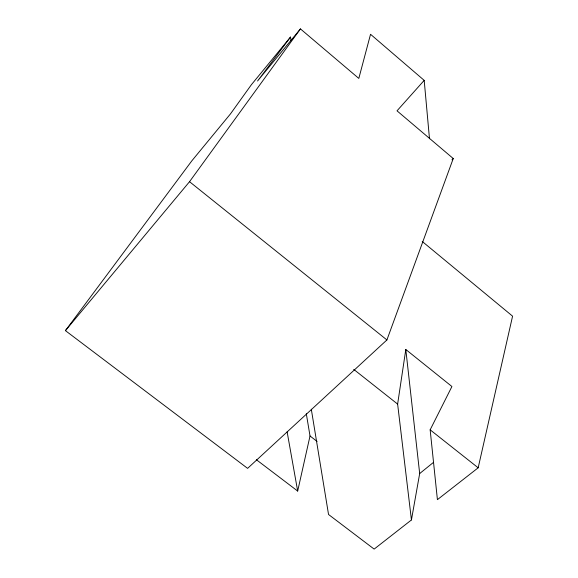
<?xml version="1.0" encoding="UTF-8"?>
<svg xmlns="http://www.w3.org/2000/svg" width="578" height="578" viewBox="0 0 578 578"><rect width="100%" height="100%" fill="white"/><g stroke="black" fill="none" stroke-linecap="round" stroke-linejoin="round"><path stroke-width="0.87" d="M311.304 409.238L328.535 514.485L374.147 549.1L411.435 519.954L397.628 404.094L405.799 349.488L451.924 386.516L430.155 429.822L437.409 499.652L478.172 467.797L512.578 316.159L422.243 241.467M411.435 519.954L419.679 473.548L405.799 349.488M256.379 459.727L297.677 491.069L310.018 435.985L306.304 413.718M290.524 37.057L251.444 84.641L230.456 113.917L191.882 160.778L65.422 330.638L247.608 468.368L386.913 339.943L453.246 158.531L397.014 110.824L424.194 80.371L370.541 34.283L358.815 78.42L300.437 28.9L257.55 81.007L290.524 37.057L291.045 40.626M65.422 330.638L189.533 181.694L300.437 28.9M451.974 159.81L453.246 158.531M419.679 473.548L433.529 462.342M310.018 435.985L317.098 441.447M353.714 369.364L397.628 404.094M430.155 429.822L478.172 467.797M189.533 181.694L386.913 339.943M287.121 431.838L297.677 491.069M424.194 80.371L429.483 138.742"/></g></svg>
